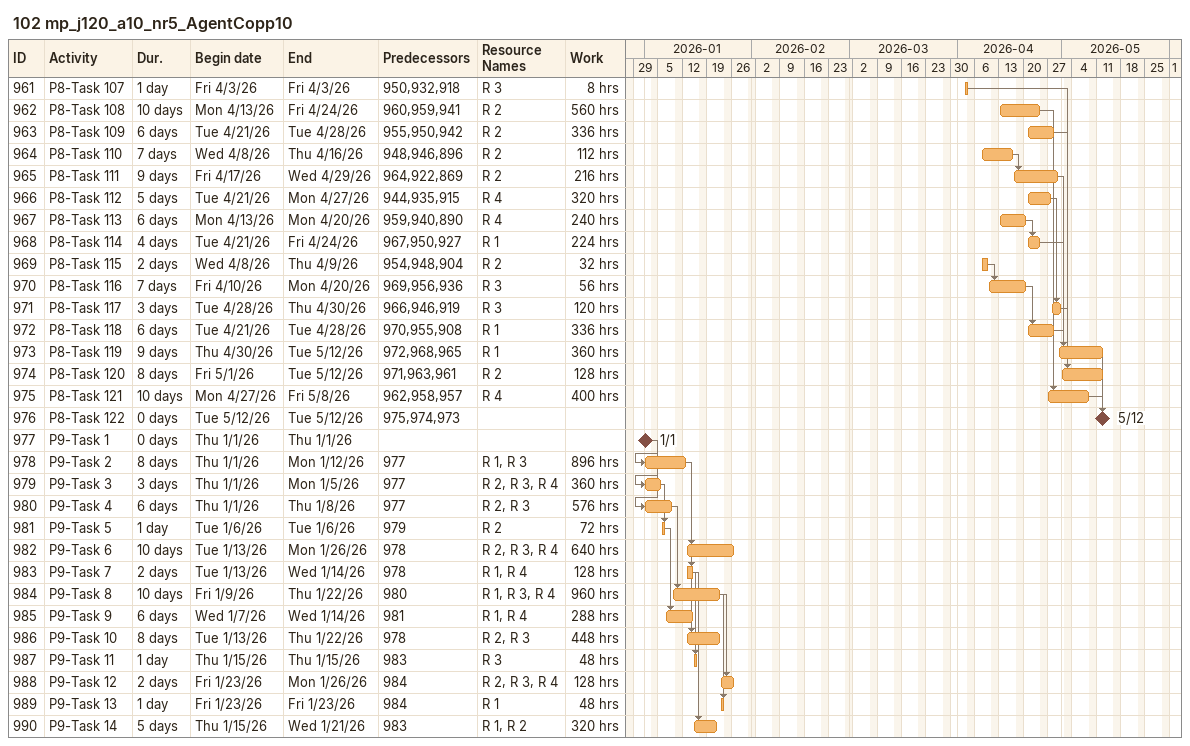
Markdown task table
102 mp_j120_a10_nr5_AgentCopp10

| ID | Task | Duration | Start | Finish | Predecessors | Resources | Work (h) |
|---|---|---|---|---|---|---|---|
| 961 | P8-Task 107 | 1d | 2026-04-03 | 2026-04-03 | 950, 932, 918 | R 3 | 8 |
| 962 | P8-Task 108 | 10d | 2026-04-13 | 2026-04-24 | 960, 959, 941 | R 2 | 560 |
| 963 | P8-Task 109 | 6d | 2026-04-21 | 2026-04-28 | 955, 950, 942 | R 2 | 336 |
| 964 | P8-Task 110 | 7d | 2026-04-08 | 2026-04-16 | 948, 946, 896 | R 2 | 112 |
| 965 | P8-Task 111 | 9d | 2026-04-17 | 2026-04-29 | 964, 922, 869 | R 2 | 216 |
| 966 | P8-Task 112 | 5d | 2026-04-21 | 2026-04-27 | 944, 935, 915 | R 4 | 320 |
| 967 | P8-Task 113 | 6d | 2026-04-13 | 2026-04-20 | 959, 940, 890 | R 4 | 240 |
| 968 | P8-Task 114 | 4d | 2026-04-21 | 2026-04-24 | 967, 950, 927 | R 1 | 224 |
| 969 | P8-Task 115 | 2d | 2026-04-08 | 2026-04-09 | 954, 948, 904 | R 2 | 32 |
| 970 | P8-Task 116 | 7d | 2026-04-10 | 2026-04-20 | 969, 956, 936 | R 3 | 56 |
| 971 | P8-Task 117 | 3d | 2026-04-28 | 2026-04-30 | 966, 946, 919 | R 3 | 120 |
| 972 | P8-Task 118 | 6d | 2026-04-21 | 2026-04-28 | 970, 955, 908 | R 1 | 336 |
| 973 | P8-Task 119 | 9d | 2026-04-30 | 2026-05-12 | 972, 968, 965 | R 1 | 360 |
| 974 | P8-Task 120 | 8d | 2026-05-01 | 2026-05-12 | 971, 963, 961 | R 2 | 128 |
| 975 | P8-Task 121 | 10d | 2026-04-27 | 2026-05-08 | 962, 958, 957 | R 4 | 400 |
| 976 | P8-Task 122 | 0d | 2026-05-12 | 2026-05-12 | 975, 974, 973 |  |  |
| 977 | P9-Task 1 | 0d | 2026-01-01 | 2026-01-01 |  |  |  |
| 978 | P9-Task 2 | 8d | 2026-01-01 | 2026-01-12 | 977 | R 1, R 3 | 896 |
| 979 | P9-Task 3 | 3d | 2026-01-01 | 2026-01-05 | 977 | R 2, R 3, R 4 | 360 |
| 980 | P9-Task 4 | 6d | 2026-01-01 | 2026-01-08 | 977 | R 2, R 3 | 576 |
| 981 | P9-Task 5 | 1d | 2026-01-06 | 2026-01-06 | 979 | R 2 | 72 |
| 982 | P9-Task 6 | 10d | 2026-01-13 | 2026-01-26 | 978 | R 2, R 3, R 4 | 640 |
| 983 | P9-Task 7 | 2d | 2026-01-13 | 2026-01-14 | 978 | R 1, R 4 | 128 |
| 984 | P9-Task 8 | 10d | 2026-01-09 | 2026-01-22 | 980 | R 1, R 3, R 4 | 960 |
| 985 | P9-Task 9 | 6d | 2026-01-07 | 2026-01-14 | 981 | R 1, R 4 | 288 |
| 986 | P9-Task 10 | 8d | 2026-01-13 | 2026-01-22 | 978 | R 2, R 3 | 448 |
| 987 | P9-Task 11 | 1d | 2026-01-15 | 2026-01-15 | 983 | R 3 | 48 |
| 988 | P9-Task 12 | 2d | 2026-01-23 | 2026-01-26 | 984 | R 2, R 3, R 4 | 128 |
| 989 | P9-Task 13 | 1d | 2026-01-23 | 2026-01-23 | 984 | R 1 | 48 |
| 990 | P9-Task 14 | 5d | 2026-01-15 | 2026-01-21 | 983 | R 1, R 2 | 320 |
